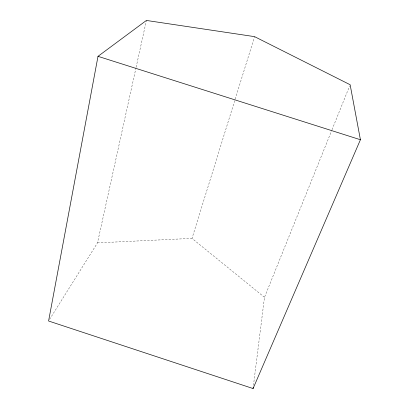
<?xml version="1.0" encoding="UTF-8"?>
<svg xmlns="http://www.w3.org/2000/svg" width="409" height="409" viewBox="0 0 409 409"><rect width="100%" height="100%" fill="white"/><g stroke="black" fill="none" stroke-linecap="round" stroke-linejoin="round"><path stroke-width="0.31" stroke-dasharray="2.04 1.53" d="M253.462 385.38L264.49 297.323L331.771 130.333M49.596 319.388L97.49 242.859L135.993 67.797M136.131 67.173L146.407 20.45M264.49 297.323L192 238.386L254.567 36.636M332.006 129.74L349.664 85.921M97.49 242.859L192 238.386"/><path stroke-width="0.61" d="M253.064 388.55L360.416 139.735L350.14 84.735L254.567 36.636L146.407 20.45L98.002 56.335L48.584 321.009L253.064 388.55L253.222 387.282M98.002 56.335L360.416 139.735"/></g></svg>
